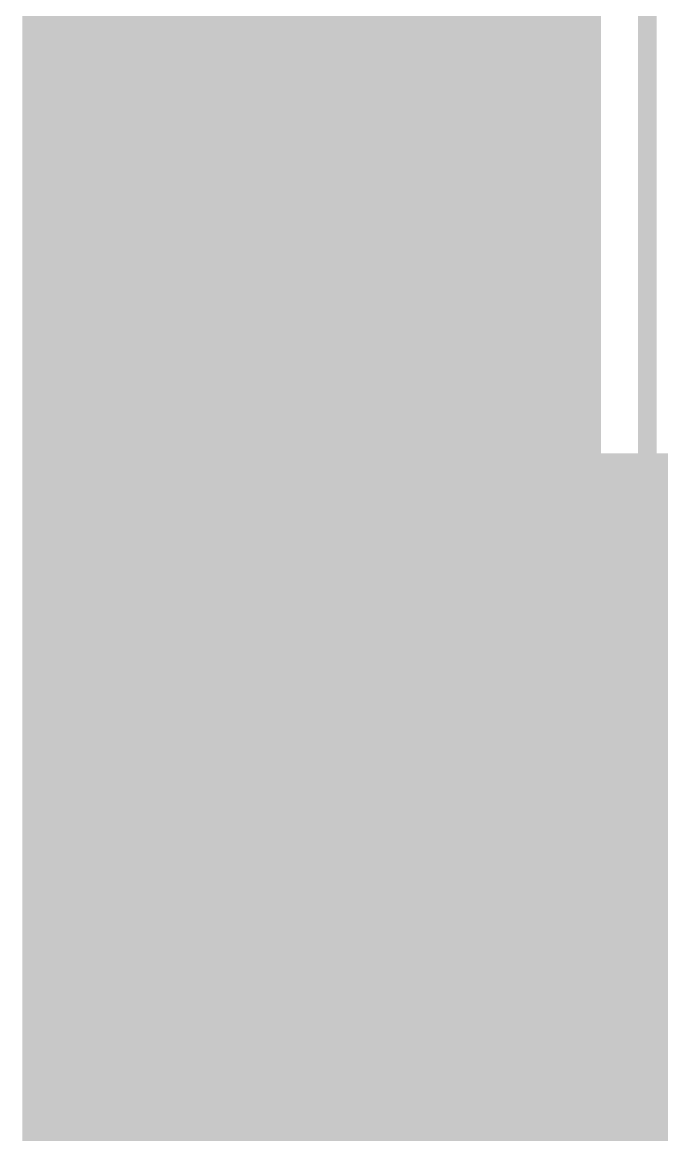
# Model space of a CAD drawing. Header units: inches. Extents: x -3 to 191, y -18 to 93.
# Drawn here: x -3.25 to 3.66, y 68.85 to 80.85 of the extents above; entities that cross this region are included whole.
import ezdxf

# ---------------------------------------------------------------- set-up
doc = ezdxf.new("R2010")
doc.units = ezdxf.units.IN
for name, color, linetype in [('Bottom Layer', 5, 'Continuous'), ('Bottom Solder', 6, 'Continuous'), ('GND 1', 90, 'Continuous'), ('GND 2', 156, 'Continuous'), ('Mechanical 1', 6, 'Continuous'), ('PWR', 16, 'Continuous'), ('Signal L4', 76, 'Continuous'), ('Top Layer', 1, 'Continuous'), ('Top Solder', 216, 'Continuous'), ('Via Holes', 16, 'Continuous')]:
    doc.layers.add(name, color=color, linetype=linetype)

msp = doc.modelspace()

# ---------------------------------------------------------------- hatches: boundary and pattern name
at = {"layer": 'Bottom Layer'}
msp.add_hatch(color=5, dxfattribs=at).paths.add_polyline_path([(3, 0.259), (2.279, 0.259), (1.846, 0.345), (1.438, 0.514), (1.071, 0.759), (0.759, 1.071), (0.514, 1.438), (0.345, 1.846), (0.259, 2.279), (0.259, 2.5), (0.259, 87.5), (0.259, 87.721), (0.345, 88.154), (0.514, 88.562), (0.759, 88.929), (1.071, 89.241), (1.438, 89.486), (1.846, 89.655), (2.279, 89.741), (3, 89.741)])
h = msp.add_hatch(color=5, dxfattribs=at)
edge = h.paths.add_edge_path()
edge.add_arc((0.8, 78.4), 0.3, 0, 360)
h = msp.add_hatch(color=5, dxfattribs=at)
edge = h.paths.add_edge_path()
edge.add_arc((2.3, 78.4), 0.3, 0, 360)
h = msp.add_hatch(color=5, dxfattribs=at)
edge = h.paths.add_edge_path()
edge.add_arc((0.8, 75.4), 0.3, 0, 360)
h = msp.add_hatch(color=5, dxfattribs=at)
edge = h.paths.add_edge_path()
edge.add_arc((2.3, 75.4), 0.3, 0, 360)
h = msp.add_hatch(color=5, dxfattribs=at)
edge = h.paths.add_edge_path()
edge.add_arc((0.8, 72.4), 0.3, 0, 360)
h = msp.add_hatch(color=5, dxfattribs=at)
edge = h.paths.add_edge_path()
edge.add_arc((2.3, 72.4), 0.3, 0, 360)
h = msp.add_hatch(color=5, dxfattribs=at)
edge = h.paths.add_edge_path()
edge.add_arc((0.8, 69.4), 0.3, 0, 360)
h = msp.add_hatch(color=5, dxfattribs=at)
edge = h.paths.add_edge_path()
edge.add_arc((2.3, 69.4), 0.3, 0, 360)
at = {"layer": 'GND 1'}
h = msp.add_hatch(color=90, dxfattribs=at)
edge = h.paths.add_edge_path()
edge.add_arc((0.8, 78.4), 0.3, 0, 360)
h = msp.add_hatch(color=90, dxfattribs=at)
edge = h.paths.add_edge_path()
edge.add_arc((2.3, 78.4), 0.3, 0, 360)
h = msp.add_hatch(color=90, dxfattribs=at)
edge = h.paths.add_edge_path()
edge.add_arc((0.8, 75.4), 0.3, 0, 360)
h = msp.add_hatch(color=90, dxfattribs=at)
edge = h.paths.add_edge_path()
edge.add_arc((2.3, 75.4), 0.3, 0, 360)
h = msp.add_hatch(color=90, dxfattribs=at)
edge = h.paths.add_edge_path()
edge.add_arc((0.8, 72.4), 0.3, 0, 360)
h = msp.add_hatch(color=90, dxfattribs=at)
edge = h.paths.add_edge_path()
edge.add_arc((2.3, 72.4), 0.3, 0, 360)
h = msp.add_hatch(color=90, dxfattribs=at)
edge = h.paths.add_edge_path()
edge.add_arc((0.8, 69.4), 0.3, 0, 360)
h = msp.add_hatch(color=90, dxfattribs=at)
edge = h.paths.add_edge_path()
edge.add_arc((2.3, 69.4), 0.3, 0, 360)
at = {"layer": 'GND 2'}
h = msp.add_hatch(color=156, dxfattribs=at)
edge = h.paths.add_edge_path()
edge.add_arc((0.8, 78.4), 0.3, 0, 360)
h = msp.add_hatch(color=156, dxfattribs=at)
edge = h.paths.add_edge_path()
edge.add_arc((2.3, 78.4), 0.3, 0, 360)
h = msp.add_hatch(color=156, dxfattribs=at)
edge = h.paths.add_edge_path()
edge.add_arc((0.8, 75.4), 0.3, 0, 360)
h = msp.add_hatch(color=156, dxfattribs=at)
edge = h.paths.add_edge_path()
edge.add_arc((2.3, 75.4), 0.3, 0, 360)
h = msp.add_hatch(color=156, dxfattribs=at)
edge = h.paths.add_edge_path()
edge.add_arc((0.8, 72.4), 0.3, 0, 360)
h = msp.add_hatch(color=156, dxfattribs=at)
edge = h.paths.add_edge_path()
edge.add_arc((2.3, 72.4), 0.3, 0, 360)
h = msp.add_hatch(color=156, dxfattribs=at)
edge = h.paths.add_edge_path()
edge.add_arc((0.8, 69.4), 0.3, 0, 360)
h = msp.add_hatch(color=156, dxfattribs=at)
edge = h.paths.add_edge_path()
edge.add_arc((2.3, 69.4), 0.3, 0, 360)
at = {"layer": 'PWR'}
h = msp.add_hatch(color=16, dxfattribs=at)
edge = h.paths.add_edge_path()
edge.add_arc((0.8, 78.4), 0.3, 0, 360)
h = msp.add_hatch(color=16, dxfattribs=at)
edge = h.paths.add_edge_path()
edge.add_arc((2.3, 78.4), 0.3, 0, 360)
h = msp.add_hatch(color=16, dxfattribs=at)
edge = h.paths.add_edge_path()
edge.add_arc((0.8, 75.4), 0.3, 0, 360)
h = msp.add_hatch(color=16, dxfattribs=at)
edge = h.paths.add_edge_path()
edge.add_arc((2.3, 75.4), 0.3, 0, 360)
h = msp.add_hatch(color=16, dxfattribs=at)
edge = h.paths.add_edge_path()
edge.add_arc((0.8, 72.4), 0.3, 0, 360)
h = msp.add_hatch(color=16, dxfattribs=at)
edge = h.paths.add_edge_path()
edge.add_arc((2.3, 72.4), 0.3, 0, 360)
h = msp.add_hatch(color=16, dxfattribs=at)
edge = h.paths.add_edge_path()
edge.add_arc((0.8, 69.4), 0.3, 0, 360)
h = msp.add_hatch(color=16, dxfattribs=at)
edge = h.paths.add_edge_path()
edge.add_arc((2.3, 69.4), 0.3, 0, 360)
at = {"layer": 'Signal L4'}
h = msp.add_hatch(color=76, dxfattribs=at)
edge = h.paths.add_edge_path()
edge.add_arc((0.8, 78.4), 0.3, 0, 360)
h = msp.add_hatch(color=76, dxfattribs=at)
edge = h.paths.add_edge_path()
edge.add_arc((2.3, 78.4), 0.3, 0, 360)
h = msp.add_hatch(color=76, dxfattribs=at)
edge = h.paths.add_edge_path()
edge.add_arc((0.8, 75.4), 0.3, 0, 360)
h = msp.add_hatch(color=76, dxfattribs=at)
edge = h.paths.add_edge_path()
edge.add_arc((2.3, 75.4), 0.3, 0, 360)
h = msp.add_hatch(color=76, dxfattribs=at)
edge = h.paths.add_edge_path()
edge.add_arc((0.8, 72.4), 0.3, 0, 360)
h = msp.add_hatch(color=76, dxfattribs=at)
edge = h.paths.add_edge_path()
edge.add_arc((2.3, 72.4), 0.3, 0, 360)
h = msp.add_hatch(color=76, dxfattribs=at)
edge = h.paths.add_edge_path()
edge.add_arc((0.8, 69.4), 0.3, 0, 360)
h = msp.add_hatch(color=76, dxfattribs=at)
edge = h.paths.add_edge_path()
edge.add_arc((2.3, 69.4), 0.3, 0, 360)
at = {"layer": 'Top Layer'}
for points in [[(3, 36.531), (2.871, 36.444), (2.771, 36.296), (2.736, 36.12), (2.771, 35.944), (2.871, 35.796), (3, 35.709), (3, 0.259), (2.279, 0.259), (1.846, 0.345), (1.438, 0.514), (1.071, 0.759), (0.759, 1.071), (0.514, 1.438), (0.345, 1.846), (0.259, 2.279), (0.259, 2.5), (0.259, 87.5), (0.259, 87.721), (0.345, 88.154), (0.514, 88.562), (0.759, 88.929), (1.071, 89.241), (1.438, 89.486), (1.846, 89.655), (2.279, 89.741), (3, 89.741)], [(21, 71), (21.429, 71), (21.437, 70.995), (21.437, 67.657), (21.461, 67.474), (21.475, 67.44), (21.347, 67.353), (20.5, 68.2), (2.5, 68.2), (2.5, 76.2), (3.944, 76.2), (3.944, 75.875), (3.969, 75.748), (4.041, 75.641), (4.148, 75.569), (4.275, 75.544), (4.541, 75.544), (4.541, 74.606), (4.275, 74.606), (4.148, 74.581), (4.041, 74.509), (3.969, 74.402), (3.944, 74.275), (3.944, 73.525), (3.969, 73.398), (4.041, 73.291), (4.148, 73.219), (4.275, 73.194), (5.725, 73.194), (5.852, 73.219), (5.959, 73.291), (6.031, 73.398), (6.056, 73.525), (6.056, 74.275), (6.031, 74.402), (5.959, 74.509), (5.852, 74.581), (5.725, 74.606), (5.459, 74.606), (5.459, 75.544), (5.725, 75.544), (5.852, 75.569), (5.959, 75.641), (6.031, 75.748), (6.056, 75.875), (6.056, 76.2), (6.944, 76.2), (6.944, 75.875), (6.969, 75.748), (7.041, 75.641), (7.148, 75.569), (7.275, 75.544), (7.541, 75.544), (7.541, 74.606), (7.275, 74.606), (7.148, 74.581), (7.041, 74.509), (6.969, 74.402), (6.944, 74.275), (6.944, 73.525), (6.969, 73.398), (7.041, 73.291), (7.148, 73.219), (7.275, 73.194), (8.725, 73.194), (8.852, 73.219), (8.959, 73.291), (9.031, 73.398), (9.056, 73.525), (9.056, 74.275), (9.031, 74.402), (8.959, 74.509), (8.852, 74.581), (8.725, 74.606), (8.459, 74.606), (8.459, 75.544), (8.725, 75.544), (8.852, 75.569), (8.959, 75.641), (9.031, 75.748), (9.056, 75.875), (9.056, 76.2), (9.944, 76.2), (9.944, 75.875), (9.969, 75.748), (10.041, 75.641), (10.148, 75.569), (10.275, 75.544), (10.541, 75.544), (10.541, 74.606), (10.275, 74.606), (10.148, 74.581), (10.041, 74.509), (9.969, 74.402), (9.944, 74.275), (9.944, 73.525), (9.969, 73.398), (10.041, 73.291), (10.148, 73.219), (10.275, 73.194), (11.725, 73.194), (11.852, 73.219), (11.959, 73.291), (12.031, 73.398), (12.056, 73.525), (12.056, 74.275), (12.031, 74.402), (11.959, 74.509), (11.852, 74.581), (11.725, 74.606), (11.459, 74.606), (11.459, 75.544), (11.725, 75.544), (11.852, 75.569), (11.959, 75.641), (12.031, 75.748), (12.056, 75.875), (12.056, 76.2), (12.944, 76.2), (12.944, 75.875), (12.969, 75.748), (13.041, 75.641), (13.148, 75.569), (13.275, 75.544), (13.541, 75.544), (13.541, 74.606), (13.275, 74.606), (13.148, 74.581), (13.041, 74.509), (12.969, 74.402), (12.944, 74.275), (12.944, 73.525), (12.969, 73.398), (13.041, 73.291), (13.148, 73.219), (13.275, 73.194), (14.725, 73.194), (14.852, 73.219), (14.959, 73.291), (15.031, 73.398), (15.056, 73.525), (15.056, 74.275), (15.031, 74.402), (14.959, 74.509), (14.852, 74.581), (14.725, 74.606), (14.459, 74.606), (14.459, 75.544), (14.725, 75.544), (14.852, 75.569), (14.959, 75.641), (15.031, 75.748), (15.056, 75.875), (15.056, 76.2), (15.944, 76.2), (15.944, 75.875), (15.969, 75.748), (16.041, 75.641), (16.148, 75.569), (16.275, 75.544), (16.541, 75.544), (16.541, 74.606), (16.275, 74.606), (16.148, 74.581), (16.041, 74.509), (15.969, 74.402), (15.944, 74.275), (15.944, 73.525), (15.969, 73.398), (16.041, 73.291), (16.148, 73.219), (16.275, 73.194), (17.725, 73.194), (17.852, 73.219), (17.959, 73.291), (18.031, 73.398), (18.056, 73.525), (18.056, 74.275), (18.031, 74.402), (17.959, 74.509), (17.852, 74.581), (17.725, 74.606), (17.459, 74.606), (17.459, 75.544), (17.725, 75.544), (17.852, 75.569), (17.959, 75.641), (18.031, 75.748), (18.056, 75.875), (18.056, 76.2), (21, 76.2)]]:
    msp.add_hatch(color=1, dxfattribs=at).paths.add_polyline_path(points)
h = msp.add_hatch(color=1, dxfattribs=at)
edge = h.paths.add_edge_path()
edge.add_arc((0.8, 78.4), 0.3, 0, 360)
h = msp.add_hatch(color=1, dxfattribs=at)
edge = h.paths.add_edge_path()
edge.add_arc((2.3, 78.4), 0.3, 0, 360)
h = msp.add_hatch(color=1, dxfattribs=at)
edge = h.paths.add_edge_path()
edge.add_arc((0.8, 75.4), 0.3, 0, 360)
h = msp.add_hatch(color=1, dxfattribs=at)
edge = h.paths.add_edge_path()
edge.add_arc((2.3, 75.4), 0.3, 0, 360)
h = msp.add_hatch(color=1, dxfattribs=at)
edge = h.paths.add_edge_path()
edge.add_arc((0.8, 72.4), 0.3, 0, 360)
h = msp.add_hatch(color=1, dxfattribs=at)
edge = h.paths.add_edge_path()
edge.add_arc((2.3, 72.4), 0.3, 0, 360)
h = msp.add_hatch(color=1, dxfattribs=at)
edge = h.paths.add_edge_path()
edge.add_arc((0.8, 69.4), 0.3, 0, 360)
h = msp.add_hatch(color=1, dxfattribs=at)
edge = h.paths.add_edge_path()
edge.add_arc((2.3, 69.4), 0.3, 0, 360)
at = {"layer": 'Via Holes'}
h = msp.add_hatch(color=7, dxfattribs=at)
edge = h.paths.add_edge_path()
edge.add_arc((0.8, 78.4), 0.15, 0, 360)
h = msp.add_hatch(color=7, dxfattribs=at)
edge = h.paths.add_edge_path()
edge.add_arc((2.3, 78.4), 0.15, 0, 360)
h = msp.add_hatch(color=7, dxfattribs=at)
edge = h.paths.add_edge_path()
edge.add_arc((0.8, 75.4), 0.15, 0, 360)
h = msp.add_hatch(color=7, dxfattribs=at)
edge = h.paths.add_edge_path()
edge.add_arc((2.3, 75.4), 0.15, 0, 360)
h = msp.add_hatch(color=7, dxfattribs=at)
edge = h.paths.add_edge_path()
edge.add_arc((0.8, 72.4), 0.15, 0, 360)
h = msp.add_hatch(color=7, dxfattribs=at)
edge = h.paths.add_edge_path()
edge.add_arc((2.3, 72.4), 0.15, 0, 360)
h = msp.add_hatch(color=7, dxfattribs=at)
edge = h.paths.add_edge_path()
edge.add_arc((0.8, 69.4), 0.15, 0, 360)
h = msp.add_hatch(color=7, dxfattribs=at)
edge = h.paths.add_edge_path()
edge.add_arc((2.3, 69.4), 0.15, 0, 360)

# ---------------------------------------------------------------- linework, layer by layer
at = {"layer": 'Bottom Layer'}
msp.add_lwpolyline([(3.5, 46.1, 0.2, 0.2, 0), (3.5, 82, 0.2, 0.2, 0)], format="xyseb", dxfattribs=at)
at = {"layer": 'Bottom Solder'}
msp.add_lwpolyline([(-0.25, 5, 6, 6, 0), (-0.25, 85.002, 6, 6, 0)], format="xyseb", dxfattribs=at)
at = {"layer": 'Mechanical 1'}
msp.add_lwpolyline([(0, 2.5, 0.254, 0.254, 0), (0, 87.5, 0.254, 0.254, 0)], format="xyseb", dxfattribs=at)
at = {"layer": 'Top Solder'}
msp.add_lwpolyline([(0, 5, 6, 6, 0), (0, 85.003, 6, 6, 0)], format="xyseb", dxfattribs=at)

doc.saveas('drawing.dxf')
